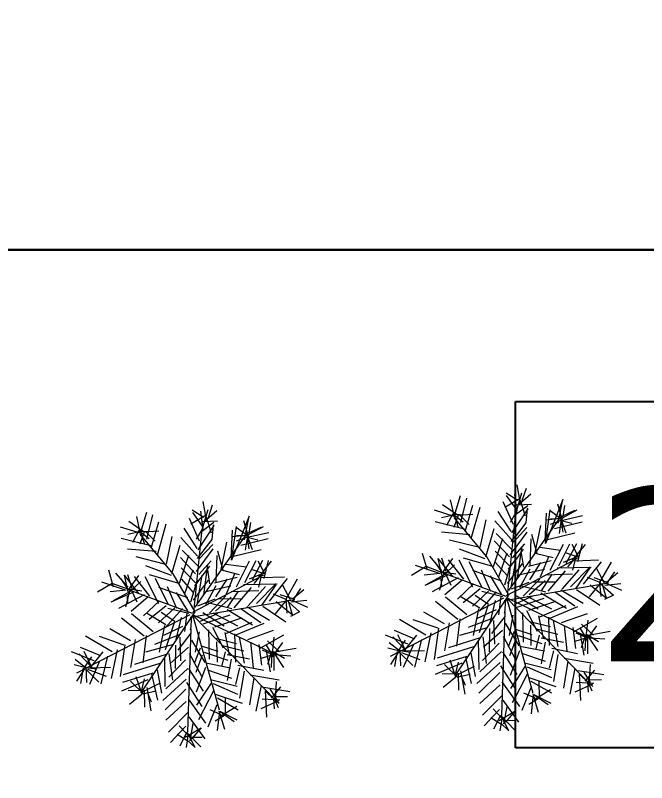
# Model space of a CAD drawing. Header units: millimetres. Extents: x -176651 to 388869, y -469666 to 486614.
# Drawn here: x 234851 to 242135, y 193760 to 202621 of the extents above; entities that cross this region are included whole.
import ezdxf

# ---------------------------------------------------------------- set-up
doc = ezdxf.new("R2010")
doc.units = ezdxf.units.MM
doc.layers.add('A- FURNITURE', color=252, linetype='Continuous', lineweight=0)
doc.layers.add('Ar - TREE', color=73, linetype='Continuous', lineweight=15)
for name, color, linetype in [('ad-Plot Boundary', 8, 'Continuous'), ('ad-Plot Numbers', 2, 'Continuous'), ('ad-Road', 8, 'Continuous'), ('ad-Road Hatch', 8, 'Continuous')]:
    doc.layers.add(name, color=color, linetype=linetype)
doc.styles.add('$0$grid_text', font='verdana.ttf', dxfattribs={"width": 0.9})

# ---------------------------------------------------------------- blocks, each defined once
blk = doc.blocks.new('A$C4fb60e89')
at = {"layer": 'ad-Road Hatch', "ltscale": 5, "transparency": 33554687}
h = blk.add_hatch(dxfattribs=at)
h.set_pattern_fill('AR-HBONE', color=256, scale=15)
h.set_pattern_definition([(45, (-193247.7, -428758.8), (0, 2155.2615), [4572, -1524]), (135, (-192170.1, -427681.1), (2e-13, 2155.2615), [4572, -1524])])
h.paths.add_polyline_path([(175594.5, -250241), (169177.9, -249341.1), (167473.5, -249057.1), (167473.5, -138693.9), (101313.5, -138693.9), (101313.5, -199953.9), (101307.7, -237994.6), (101040.4, -268291), (101007.7, -280967.7), (101066.4, -293683.6), (101242.5, -311127.2), (100909.9, -319343.6), (100949.1, -333937.5), (100668.7, -366959.6), (100727.3, -390982.9), (100668.7, -404585.6), (100538.2, -420418.5), (100466.5, -428758.8), (92426.2, -427265.5), (92163.5, -427209.5), (92163.5, -321453.9), (24803.5, -321453.9), (24803.5, -412960.5), (15653.5, -411028.6), (15653.5, -321452.2), (-19535.1, -321452.2), (-34427.5, -319476.7), (-65207.4, -315394.6), (-171770.1, -301268.1), (-185853.9, -298333.1), (-193247.7, -296831.5), (-193244, -292907.6), (-191913.8, -285219.4), (-191838.8, -284678.8), (-183397.4, -286393.2), (-169722.9, -289242.8), (-53141.2, -304697.5), (-18730.1, -309262.2), (15653.3, -309262.2), (15653.5, 703.4), (24803.5, 1114.6), (24803.5, -129543.9), (92163.5, -129543.9), (92163.5, 15133.3), (101313.5, 17712.8), (101313.5, -129543.9), (167473.5, -129543.9), (167473.5, 35551.6), (175738, 37855), (175848.8, 28595.3), (175835.8, 25947.4), (175777.1, 14040.5), (175855.3, 2315.8), (175659.7, -18036.1), (175731.4, -34038.6), (175718.4, -46839.2), (175672.7, -63402.4), (175816.2, -82071.9), (175542.3, -106356), (175490.2, -124640.8), (175574.9, -145018.8), (175731.4, -168892), (175796.6, -181268.8), (175796.6, -192667.4), (175744.5, -208200.3), (175829.2, -223276.8), (175887.9, -234871.1)])
h.paths.add_polyline_path([(24803.5, -309263.9), (92163.5, -309263.9), (92163.5, -138693.9), (24803.5, -138693.9)], flags=16)
blk = doc.blocks.new('A$Cbbea0351')
at = {"layer": 'ad-Plot Numbers', "linetype": 'Continuous', "insert": (-124463.1, -270450.9), "char_height": 2000, "width": 2981.719, "attachment_point": 5, "style": '$0$grid_text', "bg_fill": 18, "box_fill_scale": 1.5, "bg_fill_color": 257, "bg_fill_transparency": 0}
blk.add_mtext('21', dxfattribs=at)
blk = doc.blocks.new('zw$E7CA')
at = {"layer": 'ad-Plot Boundary'}
blk.add_lwpolyline([(0, 0), (33680, 0), (33680, 30050), (0, 30050)], close=True, dxfattribs=at)
blk = doc.blocks.new('zw$A88E')
at = {"layer": 'ad-Plot Boundary'}
blk.add_lwpolyline([(-150934.5, -314068.9), (-117254.5, -314068.9), (-117254.5, -266698.9), (-150934.5, -266698.9)], close=True, dxfattribs=at)
at = {"layer": 'ad-Plot Boundary', "ltscale": 5}
blk.add_blockref('zw$E7CA', (-150934.5, -266698.9), dxfattribs=at)
blk = doc.blocks.new('A$C5F1F5EC7')
at = {"color": 4, "transparency": 33554546}
for p, q in [((4.454, 10.406), (4.087, 11.206)), ((4.502, 10.558), (4.541, 11.163)), ((6.306, 11.094), (6.042, 8.922)), ((6.376, 9.986), (6.306, 11.094)), ((4.301, 10.504), (3.693, 10.695)), ((4.399, 10.657), (3.805, 10.042)), ((4.411, 9.952), (4.095, 10.752)), ((4.355, 10.303), (4.797, 10.966)), ((4.362, 9.9), (4.395, 10.909)), ((6.109, 10.838), (6.525, 10.14)), ((6.523, 10.241), (6.462, 10.844)), ((6.471, 10.341), (6.968, 10.753)), ((6.522, 10.291), (7.067, 10.805)), ((3.65, 10.291), (4.371, 9.396)), ((4.41, 10.052), (3.745, 10.595)), ((4.304, 10.302), (4.956, 10.515)), ((4.363, 9.85), (4.807, 10.412)), ((4.401, 10.556), (4.815, 9.908)), ((6.042, 8.922), (5.864, 10.481)), ((6.372, 10.238), (5.865, 10.431)), ((7.429, 10.307), (6.281, 9.682)), ((6.319, 10.388), (6.836, 9.642)), ((6.474, 10.139), (7.373, 10.609)), ((1.656, 9.046), (1.688, 10.055)), ((2.012, 8.851), (1.991, 10.01)), ((4.361, 9.951), (4.219, 9.444)), ((4.983, 6.131), (4.361, 9.951)), ((4.428, 8.994), (4.86, 10.262)), ((4.86, 10.262), (4.809, 10.261)), ((4.809, 10.261), (4.922, 9.608)), ((4.979, 6.383), (6.421, 10.289)), ((5.716, 10.277), (5.99, 9.022)), ((6.473, 10.24), (5.822, 9.976)), ((6.474, 10.19), (5.972, 10.08)), ((6.474, 10.139), (6.026, 9.829)), ((6.422, 10.239), (6.685, 9.639)), ((6.474, 10.139), (6.978, 10.148)), ((6.475, 10.089), (6.536, 9.535)), ((1.603, 9.146), (1.291, 9.745)), ((2.32, 8.554), (2.349, 9.764)), ((2.678, 8.258), (2.701, 9.77)), ((4.377, 9.044), (3.558, 9.785)), ((4.922, 9.608), (4.486, 8.592)), ((5.7, 8.311), (5.626, 9.671)), ((6.089, 9.124), (7.237, 9.749)), ((0.994, 9.438), (1.805, 9.149)), ((1.654, 9.147), (2.156, 9.256)), ((1.805, 9.149), (2.456, 9.363)), ((3.187, 7.964), (3.113, 9.273)), ((4.484, 8.693), (3.515, 9.331)), ((4.587, 8.594), (5.026, 9.408)), ((7.213, 8.287), (7.447, 9.3)), ((7.461, 8.493), (7.849, 9.357)), ((7.713, 8.498), (7.698, 9.354)), ((1.656, 9.046), (0.698, 9.08)), ((1.604, 9.096), (1.105, 8.835)), ((1.553, 9.145), (1.413, 8.538)), ((1.603, 9.146), (1.966, 8.598)), ((1.655, 9.096), (2.112, 8.903)), ((3.596, 7.619), (1.657, 8.996)), ((1.805, 9.149), (1.765, 8.544)), ((1.906, 9.151), (2.415, 8.858)), ((3.546, 7.618), (3.572, 8.979)), ((5.08, 9.207), (4.597, 7.989)), ((5.8, 8.363), (5.333, 9.161)), ((5.336, 8.96), (5.609, 7.755)), ((6.846, 9.087), (6.567, 7.772)), ((6.914, 8.081), (7.146, 9.193)), ((7.709, 8.699), (7.247, 9.195)), ((8.935, 7.814), (9.218, 8.877)), ((2.268, 8.603), (0.858, 8.578)), ((4.643, 8.242), (3.727, 8.78)), ((4.005, 7.273), (4.082, 8.635)), ((4.75, 7.891), (5.14, 8.654)), ((4.933, 6.131), (7.66, 8.648)), ((6.801, 8.784), (5.845, 8.667)), ((6.801, 8.784), (6.801, 8.784)), ((7.659, 8.699), (7.054, 8.738)), ((7.609, 8.698), (7.062, 8.285)), ((7.608, 8.748), (7.316, 8.138)), ((7.558, 8.697), (7.57, 8.042)), ((7.562, 8.495), (8.615, 8.816)), ((8.234, 7.55), (8.767, 8.769)), ((2.574, 8.407), (1.268, 8.182)), ((4.599, 7.889), (3.733, 8.428)), ((4.71, 7.336), (5.144, 8.402)), ((5.219, 7.043), (5.043, 8.451)), ((5.36, 7.6), (5.098, 8.2)), ((5.56, 7.704), (6.508, 8.225)), ((5.7, 8.362), (6.556, 8.377)), ((6.221, 7.363), (6.354, 8.373)), ((6.865, 7.979), (8.37, 8.409)), ((7.684, 7.288), (8.319, 8.408)), ((8.32, 8.357), (7.936, 7.292)), ((8.622, 8.413), (9.135, 7.868)), ((9.235, 7.92), (9.628, 8.481)), ((9.286, 7.921), (9.477, 8.479)), ((1.726, 7.939), (3.086, 7.963)), ((4.707, 7.487), (3.892, 7.977)), ((4.365, 6.876), (4.445, 8.037)), ((4.887, 5.878), (9.336, 7.922)), ((4.901, 7.894), (5.026, 6.535)), ((6.058, 8.015), (5.772, 7.103)), ((6.42, 7.518), (7.623, 7.892)), ((6.735, 6.818), (7.269, 7.936)), ((7.335, 7.08), (7.87, 8.148)), ((8.985, 7.815), (8.328, 7.904)), ((9.286, 7.921), (8.63, 7.96)), ((8.646, 7.053), (8.985, 7.815)), ((8.935, 7.814), (9.697, 7.424)), ((8.935, 7.814), (9.147, 7.213)), ((9.035, 7.816), (9.399, 7.217)), ((9.186, 7.869), (9.994, 7.732)), ((9.187, 7.768), (9.888, 8.032)), ((3.547, 7.517), (2.285, 7.646)), ((5.032, 6.183), (3.596, 7.619)), ((4.715, 7.034), (4.052, 7.476)), ((4.723, 6.58), (4.755, 7.639)), ((4.822, 6.683), (5.257, 7.749)), ((5.216, 7.194), (6.315, 7.768)), ((5.427, 6.643), (5.662, 7.605)), ((6.433, 6.762), (6.72, 7.624)), ((8.535, 7.605), (9.399, 7.217)), ((1.804, 6.378), (2.093, 7.139)), ((3.32, 6.102), (2.395, 7.144)), ((2.543, 7.298), (3.904, 7.271)), ((2.847, 7.202), (3.722, 6.21)), ((5.686, 6.295), (6.223, 7.262)), ((5.924, 7.055), (6.978, 7.326)), ((5.935, 6.451), (6.475, 7.267)), ((7.987, 7.243), (9.204, 6.811)), ((9.697, 7.424), (9.35, 7.116)), ((1.099, 6.315), (0.684, 7.013)), ((1.751, 6.477), (1.037, 6.969)), ((1.804, 6.378), (1.343, 6.773)), ((2.308, 6.336), (1.44, 6.976)), ((1.805, 6.277), (1.44, 6.976)), ((1.953, 6.481), (1.59, 7.029)), ((1.893, 7.034), (2.812, 6.345)), ((1.905, 6.329), (2.248, 6.889)), ((3.105, 6.854), (4.519, 6.728)), ((4.177, 6.117), (3.507, 6.962)), ((3.963, 6.819), (4.681, 6.126)), ((5.077, 6.486), (5.774, 7.002)), ((5.426, 6.744), (6.635, 6.765)), ((7.036, 6.873), (8.101, 6.489)), ((7.285, 7.029), (8.45, 6.697)), ((0.996, 6.464), (0.451, 5.9)), ((0.493, 6.405), (1.653, 6.325)), ((1.854, 6.379), (0.996, 6.464)), ((1.853, 6.429), (2.406, 6.489)), ((1.903, 6.43), (2.315, 5.933)), ((5.391, 5.836), (6.087, 6.403)), ((5.544, 5.738), (6.64, 6.463)), ((6.098, 5.748), (7.194, 6.473)), ((6.435, 6.661), (7.752, 6.281)), ((7.109, 5.615), (8.252, 6.492)), ((1.704, 6.325), (1.003, 6.061)), ((2.056, 6.332), (1.162, 5.61)), ((1.261, 5.713), (1.905, 6.329)), ((2.56, 6.341), (1.569, 5.416)), ((4.933, 6.08), (1.804, 6.378)), ((1.809, 6.075), (1.915, 5.775)), ((1.854, 6.379), (1.868, 5.572)), ((2.763, 6.294), (2.173, 5.427)), ((3.318, 6.253), (2.779, 5.387)), ((3.673, 6.108), (3.083, 5.291)), ((4.076, 6.115), (3.537, 5.249)), ((3.596, 1.924), (5.032, 6.183)), ((4.428, 6.172), (3.892, 5.104)), ((5.384, 6.239), (6.499, 5.906)), ((5.836, 6.348), (7.101, 6.068)), ((7.7, 6.381), (6.656, 5.556)), ((7.714, 5.575), (8.76, 6.299)), ((8.374, 5.335), (9.265, 6.207)), ((4.834, 5.978), (0.469, 2.02)), ((4.238, 5.513), (3.528, 5.753)), ((4.783, 6.027), (3.776, 6.009)), ((4.485, 5.77), (4.504, 4.712)), ((4.682, 6.025), (4.798, 5.171)), ((4.936, 5.929), (5.048, 5.326)), ((4.985, 6.031), (9.03, 5.245)), ((4.986, 5.98), (7.272, 2.09)), ((9.671, 3.19), (5.036, 5.981)), ((5.999, 5.696), (6.718, 4.902)), ((9.28, 5.401), (8.618, 5.742)), ((8.98, 5.244), (8.866, 5.998)), ((8.979, 5.295), (9.979, 5.766)), ((9.033, 5.094), (9.322, 5.855)), ((3.394, 4.793), (2.225, 5.327)), ((3.89, 5.255), (2.877, 5.54)), ((4.644, 5.369), (3.899, 4.752)), ((4.161, 4.151), (4.238, 5.513)), ((5.047, 5.377), (6.137, 0.709)), ((5.048, 5.326), (5.047, 5.377)), ((5.451, 5.333), (5.518, 4.377)), ((5.85, 5.542), (6.226, 4.238)), ((6.605, 5.606), (7.075, 4.656)), ((7.058, 5.664), (7.432, 4.411)), ((7.311, 5.568), (7.835, 4.468)), ((7.867, 5.477), (8.29, 4.376)), ((8.27, 5.484), (8.639, 4.583)), ((8.981, 5.194), (8.622, 5.541)), ((8.928, 5.344), (9.092, 4.591)), ((9.586, 5.154), (8.928, 5.344)), ((8.931, 5.193), (9.835, 5.36)), ((3.047, 4.484), (1.828, 5.017)), ((3.84, 5.204), (3.913, 3.945)), ((5.101, 5.176), (4.714, 4.262)), ((6.259, 5.247), (7.266, 5.265)), ((6.63, 4.195), (6.362, 5.097)), ((6.666, 5.002), (7.674, 5.02)), ((8.475, 5.286), (9.031, 5.195)), ((9.181, 5.298), (8.533, 4.884)), ((8.677, 5.29), (9.096, 4.39)), ((8.93, 5.244), (8.889, 4.689)), ((9.03, 5.296), (9.245, 4.493)), ((9.081, 5.246), (9.644, 4.752)), ((4.6, 4.966), (3.605, 4.242)), ((4.653, 4.866), (4.974, 3.813)), ((5.207, 4.875), (6.078, 4.034)), ((5.628, 3.875), (5.715, 4.632)), ((5.713, 4.733), (6.52, 4.697)), ((6.884, 4.099), (6.872, 4.754)), ((6.975, 4.655), (8.032, 4.724)), ((2.499, 4.122), (1.435, 4.406)), ((3.32, 3.28), (3.146, 4.537)), ((4.458, 4.459), (3.311, 3.784)), ((5.163, 4.522), (4.525, 3.553)), ((4.559, 4.461), (4.83, 3.407)), ((5.268, 4.272), (6.09, 3.379)), ((5.871, 4.333), (5.786, 3.475)), ((5.919, 4.485), (7.08, 4.405)), ((7.297, 3.501), (7.229, 4.508)), ((7.585, 4.313), (8.794, 4.384)), ((1.04, 3.945), (2.251, 3.866)), ((2.698, 4.226), (2.822, 2.918)), ((2.97, 3.122), (4.266, 3.952)), ((4.365, 4.004), (4.839, 2.853)), ((5.173, 3.917), (4.636, 2.95)), ((6.129, 4.035), (7.287, 4.106)), ((7.688, 4.214), (7.702, 3.408)), ((8.065, 2.86), (7.942, 4.117)), ((8.246, 4.022), (9.604, 4.147)), ((8.449, 3.925), (8.572, 2.667)), ((9.671, 3.19), (9.505, 4.044)), ((1.806, 3.404), (0.438, 3.783)), ((2.005, 3.559), (2.079, 2.2)), ((2.478, 2.408), (2.302, 3.867)), ((4.594, 2.496), (4.218, 3.8)), ((5.381, 3.568), (4.646, 2.396)), ((6.353, 2.729), (5.431, 3.569)), ((6.053, 2.623), (6.183, 3.834)), ((6.285, 3.735), (7.446, 3.655)), ((8.856, 3.68), (8.928, 2.472)), ((9.009, 3.632), (10.216, 3.754)), ((9.721, 3.242), (9.311, 3.638)), ((9.469, 3.237), (9.761, 3.847)), ((1.358, 3.094), (0.347, 3.227)), ((1.017, 2.433), (1.404, 3.296)), ((4.073, 3.444), (2.577, 2.511)), ((6.595, 3.338), (7.804, 3.359)), ((9.872, 3.244), (9.069, 3.079)), ((9.112, 3.483), (9.875, 3.093)), ((9.112, 3.483), (9.485, 2.33)), ((9.568, 3.34), (10.17, 3.502)), ((9.569, 3.289), (9.878, 2.892)), ((9.57, 3.239), (9.729, 2.788)), ((1.111, 2.787), (0, 2.919)), ((1.066, 2.484), (0.353, 2.925)), ((1.117, 2.435), (0.552, 3.08)), ((0.766, 2.378), (0.957, 2.936)), ((1.362, 2.842), (1.181, 1.68)), ((1.659, 3.15), (1.682, 1.84)), ((3.88, 2.937), (2.634, 2.159)), ((3.831, 2.886), (4.405, 1.787)), ((4.028, 3.141), (4.499, 2.141)), ((5.44, 3.065), (4.656, 1.842)), ((5.493, 2.915), (6.467, 2.025)), ((6.597, 3.186), (6.215, 2.021)), ((6.477, 1.42), (6.804, 2.888)), ((6.698, 3.188), (7.911, 3.008)), ((9.823, 3.193), (9.127, 2.626)), ((0.816, 2.379), (0.257, 2.621)), ((1.017, 2.433), (1.919, 2.701)), ((3.735, 2.582), (2.692, 1.757)), ((3.647, 1.874), (3.181, 2.572)), ((3.596, 1.924), (3.584, 2.579)), ((3.645, 1.975), (4.34, 2.592)), ((4.864, 1.442), (5.549, 2.614)), ((6.908, 2.738), (8.219, 2.661)), ((8.125, 2.306), (7.061, 2.59)), ((7.627, 1.945), (7.412, 2.697)), ((0.766, 2.378), (0.262, 2.369)), ((0.815, 2.429), (0.576, 1.669)), ((0.716, 2.327), (0.779, 1.622)), ((0.815, 2.429), (1.029, 1.727)), ((1.319, 2.438), (0.816, 2.379)), ((0.817, 2.328), (1.581, 1.888)), ((0.918, 2.33), (1.826, 2.245)), ((3.748, 1.876), (2.984, 2.316)), ((3.747, 1.927), (4.246, 2.187)), ((4.263, 1.23), (3.792, 2.23)), ((5.758, 2.214), (6.832, 1.326)), ((7.117, 2.289), (6.986, 1.177)), ((7.427, 1.84), (8.021, 2.456)), ((3.644, 2.026), (2.992, 1.863)), ((3.647, 1.874), (3.204, 1.262)), ((3.694, 2.077), (3.909, 1.325)), ((3.846, 2.029), (4.155, 1.631)), ((5.71, 2.062), (5.023, 0.992)), ((7.427, 1.891), (6.871, 1.982)), ((7.578, 1.893), (7.231, 1.535)), ((7.273, 2.039), (7.74, 1.292)), ((7.323, 2.04), (8.183, 1.854)), ((7.323, 2.04), (8.084, 1.751)), ((7.326, 1.889), (7.44, 1.135)), ((5.284, 0.492), (5.92, 1.612)), ((6.995, 0.623), (6.024, 1.412)), ((6.091, 0.456), (6.685, 1.071)), ((6.345, 0.36), (6.28, 1.165)), ((6.685, 1.071), (6.393, 0.461)), ((5.982, 0.958), (5.494, 0.042)), ((6.393, 0.461), (5.68, 0.902)), ((5.687, 0.499), (6.295, 0.309)), ((6.088, 0.658), (5.948, 0)), ((6.087, 0.708), (6.902, 0.218)), ((6.19, 0.559), (6.25, 0.005)), ((6.194, 0.357), (6.652, 0.113)), ((6.292, 0.51), (6.843, 0.671)), ((6.652, 0.113), (6.292, 0.51))]:
    blk.add_line(p, q, dxfattribs=at)
blk = doc.blocks.new('zw$1761')
at = {"layer": 'Ar - TREE', "xscale": 9.832259629312375, "yscale": 9.832259629312375, "zscale": 9.832259629312375, "rotation": 345.0584505946629}
for p in [(2591.02, 2893.78, -1200.47), (2448.42, 2886.16, -1201.06)]:
    blk.add_blockref('A$C5F1F5EC7', p, dxfattribs=at)

msp = doc.modelspace()

# ---------------------------------------------------------------- block references
at = {"layer": 'ad-Road', "ltscale": 5}
msp.add_blockref('A$C4fb60e89', (191838.8, 428758.8), dxfattribs=at)

# ---------------------------------------------------------------- next in the draw order: block references
at = {"ltscale": 5}
msp.add_blockref('A$Cbbea0351', (367576.8, 466613.8), dxfattribs=at)

# ---------------------------------------------------------------- next in the draw order: block references
at = {"layer": 'A- FURNITURE', "color": 6, "xscale": 25.39807961885639, "yscale": 25.39807961885639, "zscale": 25.39807961885639}
msp.add_blockref('zw$1761', (173126.7, 121263.1), dxfattribs=at)
at = {"layer": 'ad-Plot Boundary', "ltscale": 5}
msp.add_blockref('zw$A88E', (367576.8, 466613.8), dxfattribs=at)

doc.saveas('drawing.dxf')
